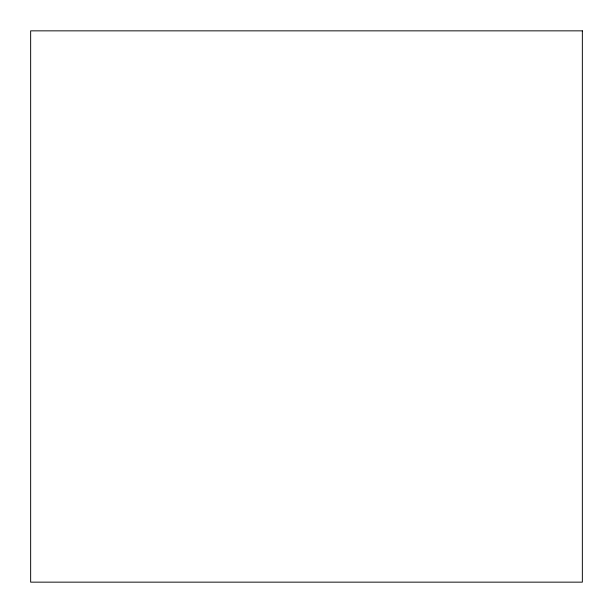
<?xml version="1.0" encoding="UTF-8"?>
<svg xmlns="http://www.w3.org/2000/svg" width="613" height="613" viewBox="0 0 613 613"><rect width="100%" height="100%" fill="white"/><g stroke="black" fill="none" stroke-linecap="round" stroke-linejoin="round"><path stroke-width="0.92" d="M582.35 30.849L30.65 30.849L30.65 582.151L582.35 582.151L582.35 30.849"/></g></svg>
